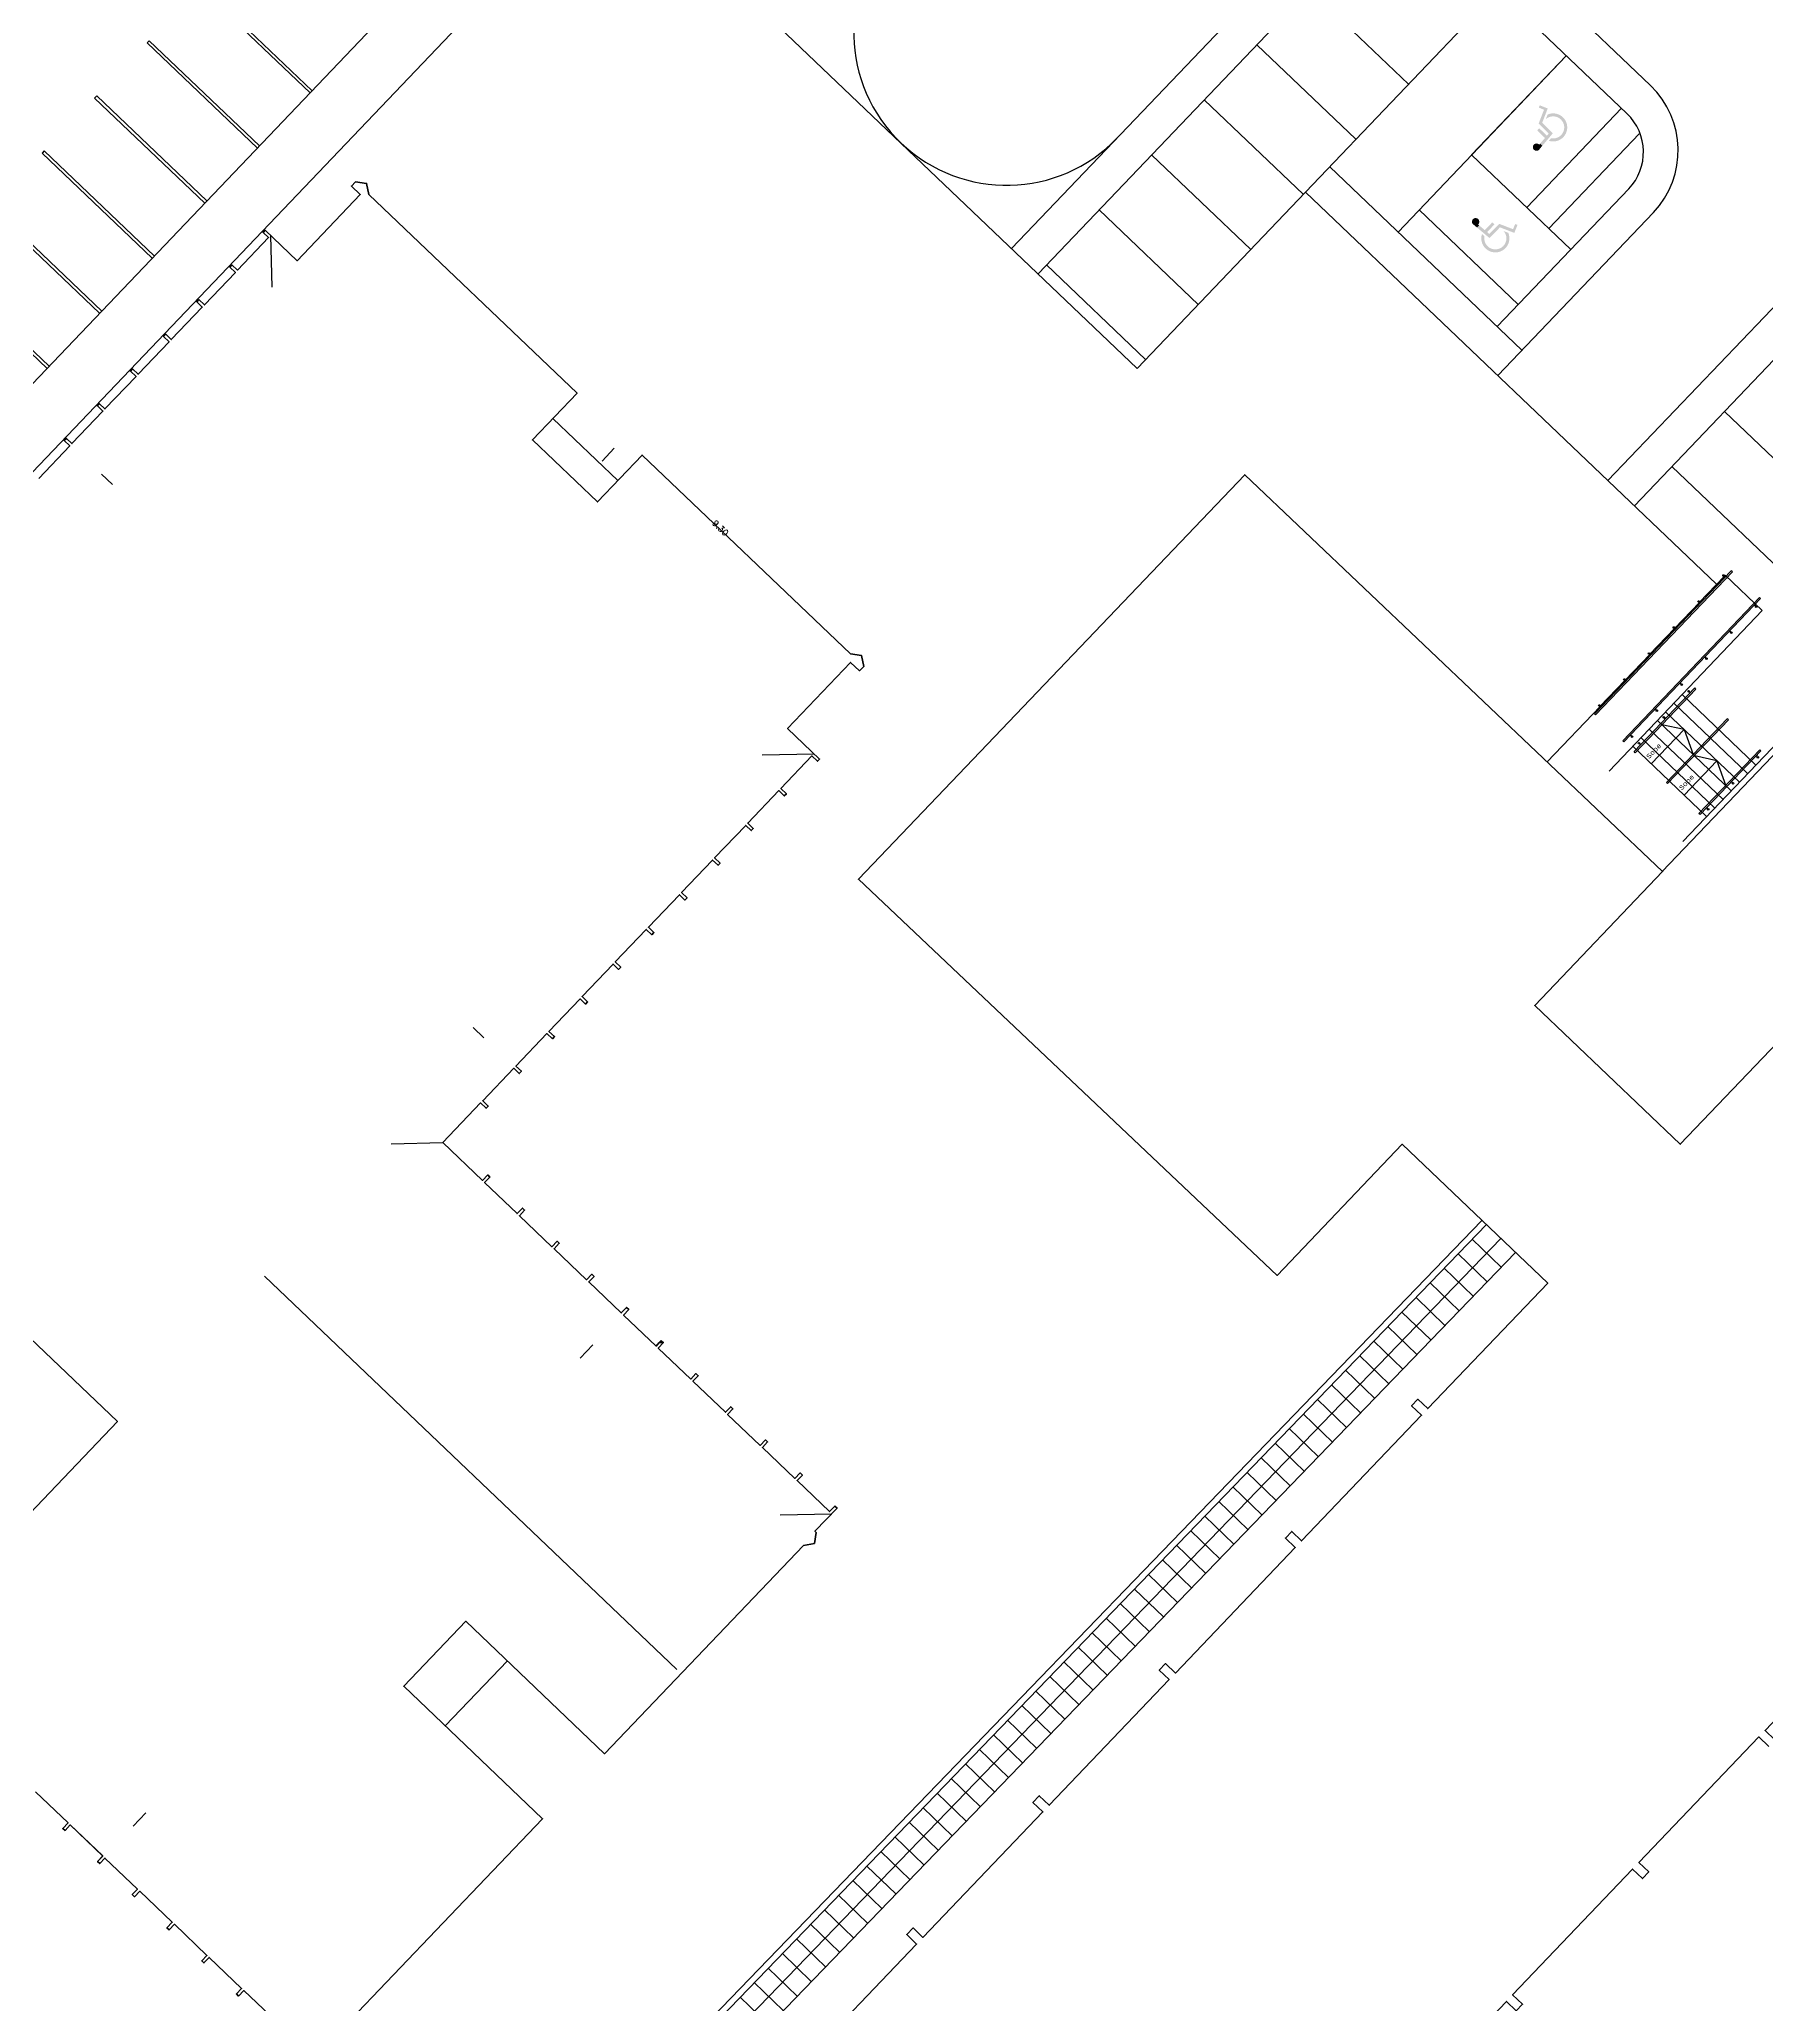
# Model space of a CAD drawing. Header units: millimetres. Extents: x 34038 to 35840, y 10511 to 10922.
# Drawn here: x 34289.9 to 34346.5, y 10666.8 to 10731.4 of the extents above; entities that cross this region are included whole.
import ezdxf

# ---------------------------------------------------------------- set-up
doc = ezdxf.new("R2010")
doc.units = ezdxf.units.MM
for name, color, linetype in [('MANTER', 150, 'Continuous'), ('MURO', 2, 'Continuous'), ('PINTURA BRANCA', 7, 'Continuous')]:
    doc.layers.add(name, color=color, linetype=linetype)
doc.layers.add('PROJEÇÃO DAS EDIFICAÇÕES', color=4, linetype='Continuous', lineweight=60)
doc.styles.add('RS100', font='romans.shx', dxfattribs={"height": 0.2})
doc.styles.get("Standard").update_dxf_attribs({"font": 'arial.ttf'})
doc.dimstyles.new('Cota 100 (Sem Linhas)', dxfattribs={"dimscale": 0.125, "dimtxt": 0.2, "dimasz": 1, "dimexe": 1.25, "dimexo": 0.625, "dimgap": 1, "dimtad": 1, "dimzin": 4, "dimdsep": 46, "dimtxsty": 'RS100', "dimblk": 'DOT', "dimcen": 0.1, "dimse1": 1, "dimse2": 1, "dimsd1": 1, "dimsd2": 1, "dimclrt": 2, "dimadec": 0, "dimazin": 0, "dimtfac": 1, "dimtix": 1, "dimtmove": 0, "dimatfit": 3, "dimldrblk": 'DOT', "dimfxl": 1, "dimarcsym": 0})

# ---------------------------------------------------------------- blocks, each defined once
blk = doc.blocks.new('*D32')
at = {"layer": 'DEFPOINTS', "color": 0, "transparency": 16777216}
for p in [(34308.75548971006, 10718.45743056399), (34315.4148417648, 10711.96428763446), (34315.4148417648, 10711.96428763446)]:
    blk.add_point(p, dxfattribs=at)
at = {"color": 2, "transparency": 16777216, "insert": (34312.20598170414, 10715.33746282027), "char_height": 0.2, "attachment_point": 5, "rotation": 316.340044650292, "style": 'RS100'}
blk.add_mtext('9.30', dxfattribs=at)
blk = doc.blocks.new('_Dot')
at = {"color": 0, "linetype": 'ByBlock', "lineweight": -2}
blk.add_line((-0.5, 0), (-1, 0), dxfattribs=at)
at = {"color": 0, "linetype": 'ByBlock', "const_width": 0.5}
blk.add_lwpolyline([(-0.25, 0, 1), (0.25, 0, 1)], format="xyb", close=True, dxfattribs=at)

msp = doc.modelspace()

# ---------------------------------------------------------------- hatches: boundary and pattern name
h = msp.add_hatch(color=256)
h.set_gradient(color1=(255, 255, 255), one_color=1, tint=1)
h.paths.add_polyline_path([(34339.17368699764, 10728.64106674871), (34339.35698385667, 10729.11163750182), (34339.09469434669, 10729.21487190807), (34339.06555363604, 10729.14083358115), (34339.23441651699, 10729.06891322045), (34339.05821397619, 10728.61655542903), (34339.38888816936, 10728.28875864865), (34339.32981185556, 10728.2188375909), (34339.07550688639, 10728.46151924842), (34339.01094493552, 10728.3866974617), (34339.26599453348, 10728.14330520954), (34339.10650357765, 10727.95453621537), (34339.17789732598, 10727.88610073945), (34339.5231098101, 10728.29468449306)])
h = msp.add_hatch(color=256)
h.set_gradient(color1=(255, 255, 255), one_color=1, tint=1)
h.paths.add_polyline_path([(34339.46401207888, 10728.13357499426), (34339.39350099828, 10728.05012006923, 1.442445604165616), (34339.35356108556, 10728.91386407805), (34339.29379624151, 10728.76043216533, -1.61659009034227)])
h = msp.add_hatch(color=256)
h.set_gradient(color1=(255, 255, 255), one_color=1, tint=1)
h.paths.add_polyline_path([(34339.10650357765, 10727.95453621537), (34339.07916696279, 10727.92218136952, 3.432758291844596), (34339.100004403, 10727.79390887411), (34339.17789732598, 10727.88610073945)])
h = msp.add_hatch(color=256)
h.set_gradient(color1=(255, 255, 255), one_color=1, tint=1)
h.paths.add_polyline_path([(34337.10275854047, 10725.27531089378), (34337.07040369461, 10725.30264750865, 3.432758291844596), (34336.9421311992, 10725.28181006843), (34337.03432306454, 10725.20391714546)])
h = msp.add_hatch(color=256)
h.set_gradient(color1=(255, 255, 255), one_color=1, tint=1)
h.paths.add_polyline_path([(34337.7892890738, 10725.20812747379), (34338.25985982691, 10725.02483061476), (34338.36309423316, 10725.28712012474), (34338.28905590625, 10725.3162608354), (34338.21713554554, 10725.14739795444), (34337.76477775413, 10725.32360049525), (34337.43698097375, 10724.99292630208), (34337.367059916, 10725.05200261587), (34337.60974157351, 10725.30630758504), (34337.5349197868, 10725.37086953591), (34337.29152753463, 10725.11581993795), (34337.10275854047, 10725.27531089378), (34337.03432306454, 10725.20391714546), (34337.44290681815, 10724.85870466134)])
h = msp.add_hatch(color=256)
h.set_gradient(color1=(255, 255, 255), one_color=1, tint=1)
h.paths.add_polyline_path([(34337.28179731935, 10724.91780239256), (34337.19834239432, 10724.98831347315, 1.442445604165616), (34338.06208640314, 10725.02825338587), (34337.90865449043, 10725.08801822993, -1.61659009034227)])

# ---------------------------------------------------------------- linework, layer by layer
for p, q in [((34338.53509423114, 10771.32713552097), (34274.60585015645, 10704.33600362994)), ((34340.54114814391, 10770.53231652248), (34281.90236678754, 10709.08503378622)), ((34342.1989392341, 10716.06181974629), (34371.06671015981, 10746.31251687672)), ((34341.33080347522, 10716.89027632583), (34367.18683736828, 10743.98495752952)), ((34321.76235421997, 10724.5130532424), (34332.39212487547, 10735.65204881961)), ((34342.72623787951, 10729.86798430923), (34336.56292568911, 10735.74960256912)), ((34322.63048997886, 10723.68459666287), (34333.260264677, 10734.82359647638)), ((34331.40556586842, 10726.3618691207), (34337.7239381107, 10732.98292640811)), ((34334.78982938674, 10729.90825761623), (34331.53432229524, 10733.01497188984)), ((34341.95609048913, 10728.9442043803), (34337.7239381107, 10732.98292640811)), ((34293.4605071238, 10731.33608530841), (34293.39146906324, 10731.26374067354)), ((34333.06388700499, 10728.09963302969), (34329.80837991349, 10731.20634730329)), ((34334.44359131689, 10725.05515999002), (34339.96660289651, 10730.84275443134)), ((34336.85990660936, 10727.58723017556), (34339.96660289651, 10730.84275443134)), ((34291.7345556099, 10729.52746943662), (34291.66551754935, 10729.45512480175)), ((34331.33794427745, 10726.29100877312), (34328.08243753174, 10729.39772271675)), ((34338.66852166019, 10725.86127780134), (34341.77521794735, 10729.11680205712)), ((34318.16868131797, 10727.94287786942), (34318.16850869574, 10727.94269697962)), ((34339.3919714948, 10725.17090084865), (34342.35391695819, 10728.27473991403)), ((34290.00860409601, 10727.71885356483), (34289.93956603545, 10727.64650892996)), ((34329.6119930701, 10724.48239260879), (34326.35649514998, 10727.5890981302)), ((34338.50889190773, 10721.1756637957), (34332.20092248909, 10727.19532773116)), ((34340.11541774285, 10724.48052013758), (34336.85991065135, 10727.58723441118)), ((34337.69911557263, 10721.94846370291), (34342.01396103775, 10726.47001417752)), ((34327.88604186275, 10722.67377644447), (34324.63055276823, 10725.78047354365)), ((34338.38947536109, 10722.67189555103), (34335.13395827715, 10725.77861936038)), ((34337.71357114653, 10720.34217874057), (34342.82379109004, 10725.69720653884)), ((34297.4420951009, 10724.94200218584), (34297.4817825592, 10723.24541004108)), ((34326.16009065541, 10720.86516028015), (34322.90461038647, 10723.97184895711)), ((34348.41285757774, 10716.05524101852), (34345.15734151559, 10719.16194589173)), ((34308.72058052087, 10717.95270430615), (34308.32016188822, 10717.53310340199)), ((34292.25122113476, 10716.76404710666), (34291.8959414725, 10717.10308497612)), ((34349.76925093897, 10711.30517572315), (34343.43139913385, 10717.3533213052)), ((34343.79279458579, 10705.04247517882), (34355.21631401174, 10717.01312753519)), ((34340.89252164958, 10709.23119120732), (34345.37999478869, 10713.93359323456)), ((34340.92869397287, 10709.19667218318), (34345.41616711198, 10713.89907421042)), ((34344.33980294594, 10712.90152015323), (34345.14754811098, 10713.74795251813)), ((34345.14031364632, 10713.75485632296), (34345.17648596961, 10713.72033729882)), ((34345.14721745115, 10713.76209078762), (34345.18338977444, 10713.72757176347)), ((34346.39745719755, 10712.62428563008), (34345.18206713512, 10713.78412484142)), ((34345.41616711198, 10713.89907421042), (34345.37999478869, 10713.93359323456)), ((34341.81853312572, 10708.34750418916), (34346.30600626483, 10713.0499062164)), ((34341.854705449, 10708.31298516501), (34346.34217858811, 10713.01538719225)), ((34346.34217858811, 10713.01538719225), (34346.30600626483, 10713.0499062164)), ((34341.3692489256, 10707.35524979667), (34346.39745719755, 10712.62428563008)), ((34343.52515397607, 10712.04785332367), (34344.33289914111, 10712.89428568857)), ((34344.32566467645, 10712.9011894934), (34344.36183699974, 10712.86667046926)), ((34344.33256848128, 10712.90842395806), (34344.36874080457, 10712.87390493391)), ((34346.17484209232, 10712.76761223236), (34346.13866976903, 10712.80213125651)), ((34346.18174589714, 10712.77484669702), (34346.14557357386, 10712.80936572116)), ((34342.7105050062, 10711.19418649411), (34343.51825017124, 10712.04061885901)), ((34343.51101570659, 10712.04752266384), (34343.54718802987, 10712.01300363969)), ((34343.51791951141, 10712.0547571285), (34343.5540918347, 10712.02023810435)), ((34345.36019312245, 10711.9139454028), (34345.32402079916, 10711.94846442695)), ((34345.36709692728, 10711.92117986746), (34345.33092460399, 10711.9556988916)), ((34341.89585603633, 10710.34051966455), (34342.70360120137, 10711.18695202945)), ((34342.69636673672, 10711.19385583428), (34342.73253906, 10711.15933681013)), ((34342.70327054155, 10711.20109029894), (34342.73944286483, 10711.16657127479)), ((34344.54554415258, 10711.06027857324), (34344.50937182929, 10711.09479759738)), ((34344.55244795741, 10711.06751303789), (34344.51627563412, 10711.10203206204)), ((34341.08120706647, 10709.48685283499), (34341.8889522315, 10710.33328519989)), ((34341.88171776685, 10710.34018900472), (34341.91789009013, 10710.30566998057)), ((34341.88862157168, 10710.34742346938), (34341.92479389496, 10710.31290444523)), ((34342.19110805557, 10707.99195824045), (34344.18630765127, 10710.0827185264)), ((34342.22728037886, 10707.9574392163), (34344.22247997455, 10710.04819950226)), ((34343.73089518271, 10710.20661174368), (34343.69472285942, 10710.24113076782)), ((34343.73779898754, 10710.21384620833), (34343.70162666425, 10710.24836523248)), ((34346.18704789194, 10707.55140197383), (34343.76350223176, 10709.86417659168)), ((34343.9949531427, 10709.9546228674), (34344.03112546598, 10709.92010384326)), ((34344.00185694753, 10709.96185733206), (34344.03802927081, 10709.92733830791)), ((34344.22247997455, 10710.04819950226), (34344.18630765127, 10710.0827185264)), ((34339.33312161735, 10707.65504230267), (34341.07430326164, 10709.47961837033)), ((34340.92869397287, 10709.19667218318), (34340.89252164958, 10709.23119120732)), ((34341.06706879698, 10709.48652217516), (34341.10324112026, 10709.45200315101)), ((34341.07397260181, 10709.49375663982), (34341.11014492509, 10709.45923761567)), ((34342.91624621284, 10709.35294491412), (34342.88007388955, 10709.38746393826)), ((34342.92315001767, 10709.36017937877), (34342.88697769438, 10709.39469840292)), ((34343.18030417283, 10709.10095603784), (34343.21647649612, 10709.0664370137)), ((34343.18720797766, 10709.1081905025), (34343.22338030094, 10709.07367147835)), ((34345.64855111526, 10706.98711373057), (34343.22500545506, 10709.29988834841)), ((34345.9177995036, 10707.2692578522), (34343.4942538434, 10709.58203247005)), ((34342.10159724297, 10708.49927808456), (34342.06542491968, 10708.5337971087)), ((34342.1085010478, 10708.50651254921), (34342.07232872451, 10708.54103157336)), ((34344.84080595021, 10706.14068136566), (34342.41726029002, 10708.45345598351)), ((34345.11005433856, 10706.4228254873), (34342.68650867837, 10708.73560010514)), ((34342.75487012984, 10707.59219081218), (34343.83186368323, 10708.72076729871)), ((34345.37930272691, 10706.70496960893), (34342.95575706672, 10709.01774422678)), ((34343.83186368323, 10708.72076729871), (34343.10406359219, 10708.87621622778)), ((34343.25457436019, 10706.97709893053), (34345.24977395589, 10709.06785921648)), ((34343.29074668348, 10706.94257990638), (34345.28594627917, 10709.03334019234)), ((34343.83186368323, 10708.72076729871), (34344.13135757353, 10707.895875942)), ((34345.28594627917, 10709.03334019234), (34345.24977395589, 10709.06785921648)), ((34313.57964520517, 10707.88346947973), (34315.2766396962, 10707.92277298522)), ((34341.854705449, 10708.31298516501), (34341.81853312572, 10708.34750418916)), ((34344.57155756187, 10705.85853724403), (34342.14801190168, 10708.17131186188)), ((34342.22728037886, 10707.9574392163), (34342.19110805557, 10707.99195824045)), ((34342.36565520296, 10708.24728920828), (34342.40182752625, 10708.21277018414)), ((34342.37255900779, 10708.25452367294), (34342.40873133108, 10708.22000464879)), ((34344.9075719312, 10707.69422557805), (34344.17977184016, 10707.84967450711)), ((34344.31804066482, 10705.96223962061), (34346.31324026051, 10708.05299990656)), ((34344.3542129881, 10705.92772059646), (34346.3494125838, 10708.01848088241)), ((34346.23040272181, 10707.82134717512), (34346.19423039852, 10707.85586619927)), ((34346.23730652663, 10707.82858163978), (34346.20113420334, 10707.86310066392)), ((34346.3494125838, 10708.01848088241), (34346.31324026051, 10708.05299990656)), ((34343.83057837781, 10706.56564909151), (34344.9075719312, 10707.69422557805)), ((34344.9075719312, 10707.69422557805), (34345.2070658215, 10706.86933422133)), ((34343.29074668348, 10706.94257990638), (34343.25457436019, 10706.97709893053)), ((34345.41575375193, 10706.96768034556), (34345.37958142865, 10707.00219936971)), ((34345.42265755677, 10706.97491481022), (34345.38648523347, 10707.00943383436)), ((34344.3542129881, 10705.92772059646), (34344.31804066482, 10705.96223962061)), ((34344.60147019674, 10706.11366480304), (34344.56493245878, 10706.14853254015)), ((34344.57183626361, 10706.1557670048), (34344.60837400157, 10706.1208992677)), ((34304.44239308316, 10698.59899472733), (34304.08711342089, 10698.93803259679)), ((34301.39408964389, 10695.11496385173), (34303.09148648121, 10695.15388340439)), ((34337.19907908065, 10692.6020475818), (34302.56765781539, 10656.72905644793)), ((34337.34296853249, 10692.46313816653), (34302.71234901312, 10656.59097752192)), ((34312.86349862616, 10666.15385868819), (34337.8214249406, 10692.00655074319)), ((34337.83333801697, 10691.06669395948), (34336.88173144192, 10691.98536528121)), ((34338.29988134871, 10691.54996331984), (34309.25536510486, 10661.46417314326)), ((34336.90903476778, 10690.10925354695), (34335.95742819274, 10691.02792486868)), ((34337.37118639238, 10690.58797375321), (34336.41957981733, 10691.50664507494)), ((34336.4468831432, 10689.63053334068), (34335.49527656815, 10690.54920466241)), ((34335.98473151861, 10689.15181313441), (34335.03312494355, 10690.07048445614)), ((34335.06042826943, 10688.19437272188), (34334.10882169438, 10689.11304404361)), ((34335.52257989402, 10688.67309292815), (34334.57097331897, 10689.59176424988)), ((34308.02027020692, 10688.51524937715), (34307.6060440353, 10688.08117947638)), ((34334.59827664484, 10687.71565251561), (34333.64667006979, 10688.63432383734)), ((34334.13612502025, 10687.23693230934), (34333.1845184452, 10688.15560363107)), ((34333.21182177107, 10686.27949189681), (34332.26021519602, 10687.19816321854)), ((34333.67397339566, 10686.75821210308), (34332.72236682061, 10687.67688342481)), ((34332.74967014648, 10685.80077169054), (34331.79806357143, 10686.71944301227)), ((34332.28751852189, 10685.32205148427), (34331.33591194684, 10686.240722806)), ((34331.36321527271, 10684.36461107174), (34330.41160869766, 10685.28328239347)), ((34331.8253668973, 10684.84333127801), (34330.87376032225, 10685.76200259974)), ((34330.90106364811, 10683.88589086547), (34329.94945707307, 10684.8045621872)), ((34330.43891202352, 10683.40717065921), (34329.48730544848, 10684.32584198094)), ((34329.51460877434, 10682.44973024667), (34328.56300219929, 10683.3684015684)), ((34329.97676039893, 10682.92845045294), (34329.02515382388, 10683.84712177467)), ((34314.16338157099, 10682.92942668392), (34315.85997371574, 10682.96911414221)), ((34329.05245714975, 10681.9710100404), (34328.1008505747, 10682.88968136213)), ((34328.59030552516, 10681.49228983414), (34327.63869895011, 10682.41096115587)), ((34327.66600227598, 10680.5348494216), (34326.71439570093, 10681.45352074333)), ((34328.12815390057, 10681.01356962787), (34327.17654732552, 10681.9322409496)), ((34327.20385065139, 10680.05612921534), (34326.25224407634, 10680.97480053707)), ((34326.7416990268, 10679.57740900907), (34325.79009245175, 10680.4960803308)), ((34325.81739577762, 10678.61996859653), (34324.86578920257, 10679.53863991826)), ((34326.27954740221, 10679.0986888028), (34325.32794082716, 10680.01736012453)), ((34325.35524415303, 10678.14124839027), (34324.40363757798, 10679.059919712)), ((34305.21203689318, 10678.13239244488), (34303.1754141061, 10675.99822571683)), ((34324.89309252844, 10677.662528184), (34323.94148595339, 10678.58119950573)), ((34323.96878927926, 10676.70508777146), (34323.01718270421, 10677.62375909319)), ((34324.43094090385, 10677.18380797773), (34323.4793343288, 10678.10247929946)), ((34323.50663765467, 10676.2263675652), (34322.55503107962, 10677.14503888693)), ((34322.58233440549, 10675.26892715266), (34321.63072783044, 10676.18759847439)), ((34323.04448603008, 10675.74764735893), (34322.09287945503, 10676.66631868066)), ((34322.1201827809, 10674.7902069464), (34321.16857620585, 10675.70887826813)), ((34321.65803115631, 10674.31148674013), (34320.70642458126, 10675.23015806186)), ((34320.73372790713, 10673.35404632759), (34319.78212133208, 10674.27271764932)), ((34321.19587953172, 10673.83276653386), (34320.24427295667, 10674.75143785559)), ((34320.27157628254, 10672.87532612133), (34319.31996970749, 10673.79399744306)), ((34292.93553379063, 10672.70787049098), (34293.34975996225, 10673.14194039175)), ((34319.80942465795, 10672.39660591506), (34318.8578180829, 10673.31527723679)), ((34318.88512140876, 10671.43916550253), (34317.93351483371, 10672.35783682426)), ((34319.34727303336, 10671.91788570879), (34318.39566645831, 10672.83655703052)), ((34318.42296978417, 10670.96044529626), (34317.47136320912, 10671.87911661799)), ((34317.96081815958, 10670.48172508999), (34317.00921158453, 10671.40039641172)), ((34317.0365149104, 10669.52428467746), (34316.08490833535, 10670.44295599919)), ((34317.49866653499, 10670.00300488373), (34316.54705995994, 10670.92167620545)), ((34316.57436328581, 10669.04556447119), (34315.62275671076, 10669.96423579292)), ((34316.11221166122, 10668.56684426492), (34315.16060508617, 10669.48551558665)), ((34315.18790841204, 10667.60940385239), (34314.23630183699, 10668.52807517412)), ((34315.65006003663, 10668.08812405866), (34314.69845346158, 10669.00679538038)), ((34314.72575678745, 10667.13068364612), (34313.7741502124, 10668.04935496785)), ((34314.26360516287, 10666.65196343985), (34313.31199858781, 10667.57063476158)), ((34313.80145353827, 10666.17324323359), (34312.84984696322, 10667.09191455532))]:
    msp.add_line(p, q)
at = {"color": 7}
for p, q in [((34306.70715937461, 10718.93414008974), (34308.84146086471, 10716.89740929187)), ((34310.77017395206, 10677.8535629438), (34297.2416620449, 10690.76361195913))]:
    msp.add_line(p, q, dxfattribs=at)
msp.add_lwpolyline([(34344.89783545227, 10713.48627979584), (34331.40556586842, 10726.3618691207), (34325.8859708504, 10720.57791142386), (34310.37865628653, 10735.37644569676), (34341.75445428238, 10768.25495459113)])
for centre in [(34345.12567938709, 10713.77573306736), (34344.31103041722, 10712.9220662378), (34346.19638015638, 10712.75396995261), (34343.49638144736, 10712.06839940824), (34345.38173118651, 10711.90030312305), (34342.68173247749, 10711.21473257868), (34344.56708221664, 10711.04663629349), (34341.86708350762, 10710.36106574912), (34343.75243324677, 10710.19296946393), (34343.98031888347, 10709.97549961181), (34341.05243453775, 10709.50739891956), (34342.9377842769, 10709.33930263437), (34343.1656699136, 10709.12183278225), (34342.12313530703, 10708.48563580481), (34342.35102094373, 10708.26816595269), (34346.25194078586, 10707.80770489538), (34345.43729181599, 10706.95403806581), (34344.62264284612, 10706.10037123625)]:
    msp.add_circle(centre, 0.025)
for centre, radius, start, end in [((34321.59643129342, 10731.60722011347), 5.017656223355069, 136.3397650610077, 316.3397650610077), ((34340.68961407796, 10727.73381854928), 2.95, 316.340044650292, 46.33972809590154), ((34340.74792382719, 10727.67817384473), 1.75, 316.340044650292, 46.33972809590154)]:
    msp.add_arc(centre, radius, start, end)
at = {"layer": 'MANTER'}
for points in [[(34289.83066875254, 10716.96594625547), (34290.84897475776, 10718.03303476152), (34290.66811229911, 10718.20562899969), (34290.73714999438, 10718.27797398315), (34290.91801245303, 10718.10537974498), (34291.93631845825, 10719.17246825102), (34291.7554559996, 10719.3450624892), (34291.82449369487, 10719.41740747266), (34292.00535615352, 10719.24481323449), (34293.02366215874, 10720.31190174053), (34292.84279970008, 10720.4844959787), (34292.91183739535, 10720.55684096217), (34293.09269985401, 10720.38424672399), (34294.11100585922, 10721.45133523004), (34293.93014340058, 10721.62392946821), (34293.99918109585, 10721.69627445167), (34294.18004355449, 10721.5236802135), (34295.19834955972, 10722.59076871954), (34295.01748710106, 10722.76336295772), (34295.08652479633, 10722.83570794118), (34295.26738725498, 10722.66311370301), (34296.2856932602, 10723.73020220905), (34296.10483080155, 10723.90279644722), (34296.17386849681, 10723.97514143068), (34296.35473095547, 10723.80254719251), (34297.37303696069, 10724.86963569856), (34297.19217450204, 10725.04222993673), (34297.26121219731, 10725.11457492019), (34298.3098121112, 10724.11391229161), (34300.38094296927, 10726.28426179543), (34300.09156303543, 10726.56041257651), (34300.22963842597, 10726.70510254343), (34300.59165253642, 10726.64991392289), (34300.66370832673, 10726.29087637182), (34307.50109850708, 10719.76606100624), (34306.0340510902, 10718.22872666503), (34308.1682281023, 10716.19211465459), (34309.63527551917, 10717.7294489958), (34316.47219103885, 10711.20508659154), (34316.83420514929, 10711.149897971), (34316.90639451893, 10710.7901948247), (34316.76858789536, 10710.64578650018), (34316.47880561523, 10710.92232123408), (34314.40807710345, 10708.75158777744), (34315.45748170991, 10707.75015724322), (34315.38844401464, 10707.67781225976), (34315.20758155599, 10707.85040649794), (34314.18927555078, 10706.78331799189), (34314.37013800943, 10706.61072375372), (34314.30110031416, 10706.53837877026), (34314.1202378555, 10706.71097300843), (34313.10193185029, 10705.64388450238), (34313.28279430894, 10705.47129026421), (34313.21375661367, 10705.39894528075), (34313.03289415502, 10705.57153951892), (34312.0145881498, 10704.50445101288), (34312.19545060845, 10704.3318567747), (34312.12641291318, 10704.25951179124), (34311.94555045453, 10704.43210602942), (34310.92724444931, 10703.36501752337), (34311.10810690796, 10703.1924232852), (34311.0390692127, 10703.12007830174), (34310.85820675404, 10703.29267253991), (34309.83990074882, 10702.22558403386), (34310.02076320747, 10702.05298979569), (34309.9517255122, 10701.98064481223), (34309.77086305356, 10702.1532390504), (34308.75255704833, 10701.08615054436), (34308.93341950699, 10700.91355630618), (34308.86438181172, 10700.84121132272), (34308.68351935306, 10701.01380556089), (34307.66521334785, 10699.94671705485), (34307.8460758065, 10699.77412281668), (34307.77703811123, 10699.70177783322), (34307.59617565258, 10699.87437207139), (34306.57786964736, 10698.80728356534), (34306.75873210601, 10698.63468932717), (34306.68969441074, 10698.56234434371), (34306.50883195209, 10698.73493858188), (34305.49052594687, 10697.66785007584), (34305.67138840552, 10697.49525583766), (34305.60235071025, 10697.4229108542), (34305.4214882516, 10697.59550509238), (34304.40318224638, 10696.52841658633), (34304.58404470504, 10696.35582234816), (34304.51500700977, 10696.2834773647), (34304.33414455111, 10696.45607160287), (34303.09146603626, 10695.15386190057), (34304.39327339228, 10693.91156733854), (34304.56586763044, 10694.0924297972), (34304.63821261391, 10694.02339210193), (34304.46561837573, 10693.84252964327), (34305.53270688178, 10692.82422363806), (34305.70530111995, 10693.00508609671), (34305.77764610342, 10692.93604840144), (34305.60505186524, 10692.75518594279), (34306.67214037129, 10691.73687993757), (34306.84473460946, 10691.91774239622), (34306.91707959292, 10691.84870470095), (34306.74448535475, 10691.6678422423), (34307.8115738608, 10690.64953623708), (34307.98416809897, 10690.83039869573), (34308.05651308243, 10690.76136100046), (34307.88391884426, 10690.58049854181), (34308.9510073503, 10689.56219253659), (34309.12360158847, 10689.74305499524), (34309.19594657193, 10689.67401729997), (34309.02335233376, 10689.49315484132), (34310.09044083981, 10688.4748488361), (34310.26303507798, 10688.65571129476), (34310.33538006144, 10688.58667359949), (34310.16278582327, 10688.40581114083), (34311.22987432931, 10687.38750513562), (34311.40246856749, 10687.56836759427), (34311.47481355095, 10687.499329899), (34311.30221931278, 10687.31846744035), (34312.36930781882, 10686.30016143513), (34312.541902057, 10686.48102389378), (34312.61424704045, 10686.41198619851), (34312.44165280228, 10686.23112373986), (34313.50874130832, 10685.21281773464), (34313.6813355465, 10685.39368019329), (34313.75368052996, 10685.32464249802), (34313.58108629179, 10685.14378003937), (34314.64817479783, 10684.12547403415), (34314.82076903601, 10684.3063364928), (34314.89311401947, 10684.23729879753), (34314.72051978129, 10684.05643633888), (34315.78760828734, 10683.03813033366), (34315.96020252552, 10683.21899279232), (34316.03254750897, 10683.14995509705), (34315.30765170865, 10682.39033277071), (34315.34342185409, 10682.3561978759), (34315.28823323355, 10681.99418376545), (34314.92919568248, 10681.92212797513), (34308.40513347955, 10675.08552703809), (34303.84739952152, 10679.43490184005), (34301.81078751109, 10677.30072482795), (34306.36852146911, 10672.951350026), (34299.84445926618, 10666.11474908896)], [(34285.75043767835, 10679.01159107286), (34292.41257468252, 10685.9928813593), (34285.7206637124, 10692.37886817169), (34279.05855397609, 10685.39760645939), (34285.75043767835, 10679.01159107286)], [(34297.63038291401, 10666.29243561109), (34296.56329440796, 10667.3107416163), (34296.39070016979, 10667.12987915765), (34296.31835518633, 10667.19891685292), (34296.4909494245, 10667.37977931157), (34295.42386091845, 10668.39808531679), (34295.25126668029, 10668.21722285814), (34295.17892169682, 10668.28626055341), (34295.351515935, 10668.46712301206), (34294.28442742895, 10669.48542901728), (34294.11183319078, 10669.30456655863), (34294.03948820732, 10669.3736042539), (34294.21208244549, 10669.55446671255), (34293.14499393944, 10670.57277271777), (34292.97239970127, 10670.39191025912), (34292.90005471781, 10670.46094795439), (34293.07264895598, 10670.64181041304), (34292.00556044994, 10671.66011641826), (34291.83296621176, 10671.47925395961), (34291.76062122831, 10671.54829165487), (34291.93321546647, 10671.72915411353), (34290.86612696043, 10672.74746011874), (34290.69353272226, 10672.56659766009), (34290.6211877388, 10672.63563535536), (34290.79378197697, 10672.81649781401), (34289.72669347093, 10673.83480381923)]]:
    msp.add_lwpolyline(points, dxfattribs=at)
at = {"layer": 'MURO'}
msp.add_line((34343.11540597275, 10704.05825725508), (34355.49118308144, 10717.02690267049), dxfattribs=at)
at = {"layer": 'PINTURA BRANCA'}
for p, q in [((34298.73465232072, 10729.62045351753), (34295.11742057715, 10733.07235654532)), ((34298.80369038128, 10729.6927981524), (34295.1864586377, 10733.14470118019)), ((34297.00870080682, 10727.81183764574), (34293.39146906324, 10731.26374067353)), ((34297.07773886738, 10727.88418228062), (34293.4605071238, 10731.33608530841)), ((34295.28274929293, 10726.00322177396), (34291.66551754935, 10729.45512480175)), ((34295.35178735348, 10726.07556640883), (34291.73455560991, 10729.52746943662)), ((34293.55679777903, 10724.19460590217), (34289.93956603546, 10727.64650892996)), ((34293.62583583959, 10724.26695053704), (34290.00860409602, 10727.71885356483)), ((34291.89988432569, 10722.45833466525), (34288.28265258211, 10725.91023769304)), ((34291.83084626513, 10722.38599003038), (34288.21361452156, 10725.83789305817)), ((34290.10489475124, 10720.57737415859), (34286.48766300766, 10724.02927718638)), ((34290.1739328118, 10720.64971879347), (34286.55670106822, 10724.10162182126))]:
    msp.add_line(p, q, dxfattribs=at)
at = {"layer": 'PROJEÇÃO DAS EDIFICAÇÕES'}
for points in [[(34299.84445926618, 10666.11474908896), (34306.36854191405, 10672.95137152982), (34301.81078751109, 10677.30072482795), (34303.84739948184, 10679.43490187791), (34308.4051539245, 10675.08554854191), (34314.9291955887, 10681.92212795631), (34315.28823596999, 10681.99420171532), (34315.34342185409, 10682.3561978759), (34315.30765170865, 10682.39033277071), (34316.03254750897, 10683.14995509705), (34315.96020252552, 10683.21899279232), (34315.78762873229, 10683.03815183748), (34314.72054026592, 10684.05645780483), (34314.89311401947, 10684.23729879753), (34314.82076903601, 10684.3063364928), (34314.64817479783, 10684.12547403415), (34313.58110677642, 10685.14380150532), (34313.75368049028, 10685.32464253589), (34313.68135599144, 10685.39370169711), (34313.50876175327, 10685.21283923846), (34312.44165280228, 10686.23112373986), (34312.61424704045, 10686.41198619851), (34312.541902057, 10686.48102389378), (34312.36932826377, 10686.30018293895), (34311.30223975772, 10687.31848894417), (34311.47481355095, 10687.499329899), (34311.40246856749, 10687.56836759427), (34311.22989477426, 10687.38752663944), (34310.16278582327, 10688.40581114083), (34310.33538002176, 10688.58667363735), (34310.19715351266, 10688.58667363735), (34310.09046128475, 10688.47487033992), (34309.02335233376, 10689.49315484132), (34309.19594657193, 10689.67401729997), (34309.12362203342, 10689.74307649906), (34308.95102779524, 10689.56221404041), (34307.88391884426, 10690.58049854181), (34308.05651308243, 10690.76136100046), (34307.98416809897, 10690.83039869573), (34307.8115738608, 10690.64953623708), (34306.74448535475, 10691.6678422423), (34306.91707955324, 10691.84870473882), (34306.84473456978, 10691.91774243409), (34306.67216081623, 10691.73690144139), (34305.60505186524, 10692.75518594279), (34305.77764610342, 10692.93604840144), (34305.70530111995, 10693.00508609671), (34305.53272732672, 10692.82424514188), (34304.46563886036, 10693.84255110923), (34304.63821261391, 10694.02339210193), (34304.56588807539, 10694.09245130102), (34304.39329383722, 10693.91158884236), (34303.09148655873, 10695.15388340617), (34304.33414455111, 10696.45607160287), (34304.51500700977, 10696.2834773647), (34304.58404470504, 10696.35582234816), (34304.40318224638, 10696.52841658633), (34305.42148821192, 10697.59550513024), (34305.60235071025, 10697.4229108542), (34305.67138836584, 10697.49525587553), (34305.49052594687, 10697.66785007584), (34306.50883195209, 10698.73493858188), (34306.68969441074, 10698.56234434371), (34306.75873206633, 10698.63468936504), (34306.57789013199, 10698.8073050313), (34307.59617565258, 10699.87437207139), (34307.77705859586, 10699.70179929917), (34307.84609625144, 10699.7741443205), (34307.66523383247, 10699.9467385208), (34308.68351935306, 10701.01380556089), (34308.86438181172, 10700.84121132272), (34308.93341950699, 10700.91355630618), (34308.75255704833, 10701.08615054436), (34309.77086305356, 10702.1532390504), (34309.9517255122, 10701.98064481223), (34310.02076320747, 10702.05298979569), (34309.83990074882, 10702.22558403386), (34310.85822719899, 10703.29269404373), (34311.03908965764, 10703.12009980556), (34311.10812735291, 10703.19244478902), (34310.92724444931, 10703.36501752337), (34311.94557089947, 10704.43212753323), (34312.12643335813, 10704.25953329506), (34312.19545060845, 10704.3318567747), (34312.01460863442, 10704.50447247883), (34313.03291459996, 10705.57156102274), (34313.21375661367, 10705.39894528075), (34313.28279426926, 10705.47129030208), (34313.1019318106, 10705.64388454025), (34314.12025830045, 10706.71099451225), (34314.3011207591, 10706.53840027408), (34314.37013800943, 10706.61072375372), (34314.1892960354, 10706.78333945784), (34315.20760200094, 10707.85042800176), (34315.38846449927, 10707.67783372571), (34315.45748170991, 10707.75015724322), (34314.40807710345, 10708.75158777744), (34316.47880557555, 10710.92232127195), (34316.76860834031, 10710.645808004), (34316.90628138456, 10710.79088192375), (34316.83420514929, 10711.149897971), (34316.47221148379, 10711.20510809536), (34309.63527551917, 10717.7294489958), (34308.16824858688, 10716.19213612059), (34306.03407153515, 10718.22874816885), (34307.50109846744, 10719.76606104406), (34300.66370832673, 10726.29087637182), (34300.59165253642, 10726.64991392289), (34300.22965887091, 10726.70512404725), (34300.09158348037, 10726.56043408033), (34300.38094292959, 10726.2842618333), (34298.30983255614, 10724.11393379543), (34297.26123264225, 10725.11459642401), (34297.19219494698, 10725.04225144055), (34297.37303692101, 10724.86963573643), (34296.35475144009, 10723.80256865847), (34296.17388894176, 10723.9751629345), (34296.10485128617, 10723.90281791318), (34296.28571370515, 10723.73022371287), (34295.26740773961, 10722.66313516896), (34295.08652475665, 10722.83570797905), (34295.01750754601, 10722.76338446154), (34295.19834952003, 10722.59076875741), (34294.18006399944, 10721.52370171732), (34293.99918109585, 10721.69627445167), (34293.9301638852, 10721.62395093416), (34294.11100581954, 10721.45133526791), (34293.09272033863, 10720.38426818995), (34292.91183739535, 10720.55684096217), (34292.84282018471, 10720.48451744466), (34293.02366211906, 10720.3119017784), (34292.00537659846, 10719.24483473831), (34291.82449369487, 10719.41740747266), (34291.75547648422, 10719.34508395515), (34291.93631841856, 10719.17246828889), (34290.91801241335, 10718.10537978285), (34290.73714999438, 10718.27797398315), (34290.66811229911, 10718.20562899969), (34290.84897471808, 10718.03303479939), (34289.83066875254, 10716.96594625547)], [(34314.70978811176, 10664.71472378133), (34318.64495490828, 10668.83837050281), (34318.31940032477, 10669.14904493106), (34318.52651789325, 10669.36607560366), (34318.8520689502, 10669.05540454078), (34322.78723574673, 10673.17905126226), (34322.46168468977, 10673.48972232514), (34322.66879873169, 10673.70675636311), (34322.99434978865, 10673.39608530023), (34326.92951658517, 10677.5197320217), (34326.60396200166, 10677.83040644995), (34326.81107957014, 10678.04743712256), (34327.13663062709, 10677.73676605968), (34331.07179742362, 10681.86041278115), (34330.7462428401, 10682.1710872094), (34330.95336040858, 10682.38811788201), (34331.27891146554, 10682.07744681913), (34335.21407826206, 10686.2010935406), (34334.88852367855, 10686.51176796885), (34335.09564124703, 10686.72879864146), (34335.42119230398, 10686.41812757858), (34339.35635910051, 10690.54177430005), (34334.58055177081, 10695.09929333594), (34330.47393489925, 10690.79598471538), (34316.73470326163, 10703.8002295508), (34329.4139816984, 10717.08679849691), (34343.12324463568, 10704.05114957133), (34338.92994604348, 10699.65700749655), (34343.70575398087, 10695.09948909747), (34347.6409207774, 10699.22313581895)], [(34292.41257468252, 10685.9928813593), (34285.75043767835, 10679.01159107286), (34279.05855397609, 10685.39760645939), (34285.7206637124, 10692.37886817169)], [(34285.7206637124, 10692.37886817169), (34292.41257468252, 10685.9928813593), (34285.75043767835, 10679.01159107286)], [(34350.42509033503, 10679.97896264917), (34346.48992353851, 10675.85531592769), (34346.81547459547, 10675.54464486481)], [(34346.60836055355, 10675.32761082684), (34346.28280949659, 10675.63828188972), (34342.34764270006, 10671.51463516825), (34342.67319375702, 10671.20396410536), (34342.4660797151, 10670.98693006739), (34342.14052865814, 10671.29760113027), (34338.20536186162, 10667.1739544088), (34338.53091291858, 10666.86328334591), (34338.32379887666, 10666.64624930794), (34337.99824781969, 10666.95692037082), (34334.06308102317, 10662.83327364935)], [(34289.72669347093, 10673.83480381923), (34290.79378197697, 10672.81649781401), (34290.6211877388, 10672.63563535536), (34290.69353272226, 10672.56659766009), (34290.86612696043, 10672.74746011874), (34291.93323591142, 10671.72917561735), (34291.76064171293, 10671.54831312083), (34291.83298665671, 10671.47927546343), (34292.00556044994, 10671.66011641826), (34293.07264895598, 10670.64181041304), (34292.90005471781, 10670.46094795439), (34292.97239970127, 10670.39191025912), (34293.14499393944, 10670.57277271777), (34294.21208240581, 10669.55446675042), (34294.03950869195, 10669.37362571985), (34294.1118536754, 10669.30458802458), (34294.28442738927, 10669.48542905515), (34295.35153637994, 10668.46714451588), (34295.17894218145, 10668.28628201936), (34295.25128712523, 10668.21724436196), (34295.42386091845, 10668.39808531679), (34296.49096986945, 10667.37980081539), (34296.31837567095, 10667.19893831887), (34296.39070016979, 10667.12987915765), (34296.56329440796, 10667.3107416163), (34297.63040335895, 10666.29245711491)]]:
    msp.add_lwpolyline(points, dxfattribs=at)

# ---------------------------------------------------------------- texts
at = {"char_height": 0.15, "attachment_point": 1, "rotation": 46.339765060968325}
for insert in [(34342.57539230464, 10707.84645200139), (34343.65110055261, 10706.81991028073)]:
    msp.add_mtext_dynamic_manual_height_columns('{\\fCourier New|b0|i0|c0|p49;Sobe}', width=61.98388999603799, gutter_width=12.5, heights=[0], dxfattribs=dict(at, insert=insert))

# ---------------------------------------------------------------- dimensions: what is measured, and where the dimension line sits
dim = msp.add_linear_dim(base=(34315.4148417648, 10711.96428763446), p1=(34308.75548971006, 10718.45743056398), p2=(34315.4148417648, 10711.96428763445), angle=136.340044650292, dimstyle='Cota 100 (Sem Linhas)')
dim.commit()
dim.dimension.update_dxf_attribs({"geometry": '*D32', "text_midpoint": (34312.20598170414, 10715.33746282027)})

doc.saveas('drawing.dxf')
